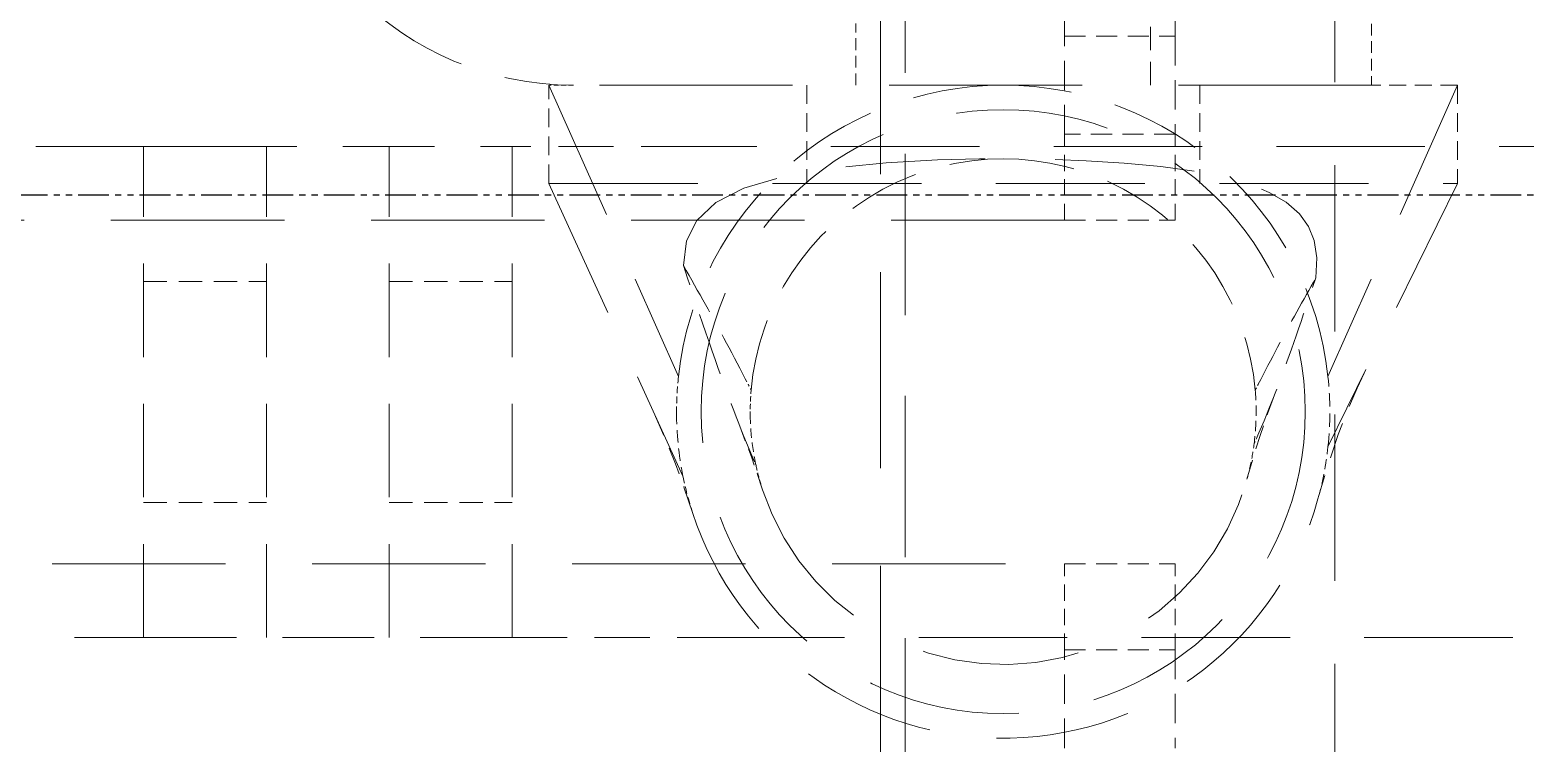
# Model space of a CAD drawing. Header units: millimetres. Extents: x -116965 to 323937, y 291661 to 566926.
# Drawn here: x -24963.4 to -24902.6, y 326478.2 to 326507.2 of the extents above; entities that cross this region are included whole.
import ezdxf

# ---------------------------------------------------------------- set-up
doc = ezdxf.new("R2010")
doc.units = ezdxf.units.MM
doc.linetypes.add('DASHED', pattern=[0.75, 0.5, -0.25])
doc.linetypes.add('PHANTOM', pattern=[2.5, 1.25, -0.25, 0.25, -0.25, 0.25, -0.25])
doc.layers.add('DEFAULT_3', color=7, linetype='PHANTOM')
doc.layers.add('Hidden Edges(Schneider)', color=7, linetype='DASHED', lineweight=18)

msp = doc.modelspace()

# ---------------------------------------------------------------- linework, layer by layer
at = {"layer": 'DEFAULT_3', "color": 3, "linetype": 'PHANTOM'}
msp.add_line((-24605.227101, 326500.485785), (-25775.997838, 326500.485785), dxfattribs=at)
at = {"layer": 'Hidden Edges(Schneider)', "ltscale": 13.152804}
msp.add_line((-24927.814573, 326406.814718), (-24927.814573, 326542.814718), dxfattribs=at)
at = {"layer": 'Hidden Edges(Schneider)', "ltscale": 13.539652}
msp.add_line((-24910.316273, 326464.464712), (-24910.316273, 326520.464712), dxfattribs=at)
at = {"layer": 'Hidden Edges(Schneider)', "ltscale": 1.332543}
for p, q in [((-24921.316273, 326506.964712), (-24921.316273, 326510.464712)), ((-24916.816273, 326506.964712), (-24916.816273, 326510.464712)), ((-24921.316273, 326499.464712), (-24921.316273, 326502.964712)), ((-24916.816273, 326499.464712), (-24916.816273, 326502.964712)), ((-24921.316273, 326481.964712), (-24921.316273, 326485.464712)), ((-24916.816273, 326481.964712), (-24916.816273, 326485.464712))]:
    msp.add_line(p, q, dxfattribs=at)
at = {"layer": 'Hidden Edges(Schneider)', "ltscale": 1.903676}
for p, q in [((-24917.816273, 326504.964712), (-24917.816273, 326509.964712)), ((-24958.816273, 326496.964712), (-24953.816273, 326496.964712)), ((-24948.816273, 326496.964712), (-24943.816273, 326496.964712)), ((-24958.816273, 326487.964712), (-24953.816273, 326487.964712)), ((-24948.816273, 326487.964712), (-24943.816273, 326487.964712))]:
    msp.add_line(p, q, dxfattribs=at)
at = {"layer": 'Hidden Edges(Schneider)', "ltscale": 15.957447}
msp.add_line((-24928.814573, 326509.314718), (-24928.814573, 326476.314718), dxfattribs=at)
at = {"layer": 'Hidden Edges(Schneider)', "ltscale": 0.953527}
msp.add_line((-24929.816273, 326504.964712), (-24929.816273, 326507.469279), dxfattribs=at)
at = {"layer": 'Hidden Edges(Schneider)', "ltscale": 0.951788}
msp.add_line((-24908.816273, 326507.464712), (-24908.816273, 326504.964712), dxfattribs=at)
at = {"layer": 'Hidden Edges(Schneider)', "ltscale": 2.392255}
for p, q in [((-24921.316273, 326502.964712), (-24921.316273, 326506.964712)), ((-24916.816273, 326506.964712), (-24916.816273, 326502.964712)), ((-24921.316273, 326477.964712), (-24921.316273, 326481.964712)), ((-24916.816273, 326481.964712), (-24916.816273, 326477.964712))]:
    msp.add_line(p, q, dxfattribs=at)
at = {"layer": 'Hidden Edges(Schneider)', "ltscale": 1.713298}
for p, q in [((-24921.316273, 326506.964712), (-24916.816273, 326506.964712)), ((-24916.816273, 326502.964712), (-24921.316273, 326502.964712)), ((-24921.316273, 326499.464712), (-24916.816273, 326499.464712)), ((-24921.316273, 326485.464712), (-24916.816273, 326485.464712)), ((-24921.316273, 326481.964712), (-24916.816273, 326481.964712))]:
    msp.add_line(p, q, dxfattribs=at)
at = {"layer": 'Hidden Edges(Schneider)', "ltscale": 11.532206}
for p, q in [((-24942.316273, 326504.964713), (-24937.039227, 326493.094221)), ((-24905.316273, 326504.964713), (-24910.593319, 326493.094221))]:
    msp.add_line(p, q, dxfattribs=at)
at = {"layer": 'Hidden Edges(Schneider)', "ltscale": 0.400046}
msp.add_line((-24941.316273, 326504.964712), (-24942.316273, 326504.964712), dxfattribs=at)
at = {"layer": 'Hidden Edges(Schneider)', "ltscale": 1.52292}
for p, q in [((-24942.316273, 326500.964712), (-24942.316273, 326504.964712)), ((-24931.816273, 326504.964712), (-24931.816273, 326500.964712)), ((-24915.816273, 326504.964712), (-24915.816273, 326500.964712)), ((-24905.316273, 326504.964712), (-24905.316273, 326500.964712))]:
    msp.add_line(p, q, dxfattribs=at)
at = {"layer": 'Hidden Edges(Schneider)', "ltscale": 15.715668}
msp.add_line((-24908.816273, 326504.964712), (-24941.316273, 326504.964712), dxfattribs=at)
at = {"layer": 'Hidden Edges(Schneider)', "ltscale": 1.390973}
msp.add_line((-24905.316273, 326504.964712), (-24908.816273, 326504.964712), dxfattribs=at)
at = {"layer": 'Hidden Edges(Schneider)', "ltscale": 13.781431}
for p, q in [((-24956.316273, 326502.464712), (-25013.316273, 326502.464712)), ((-25013.316273, 326482.464712), (-24956.316273, 326482.464712))]:
    msp.add_line(p, q, dxfattribs=at)
at = {"layer": 'Hidden Edges(Schneider)', "ltscale": 7.615002}
for p, q in [((-24958.816273, 326482.464712), (-24958.816273, 326502.464712)), ((-24953.816273, 326482.464712), (-24953.816273, 326502.464712)), ((-24948.816273, 326482.464712), (-24948.816273, 326502.464712)), ((-24943.816273, 326482.464712), (-24943.816273, 326502.464712))]:
    msp.add_line(p, q, dxfattribs=at)
at = {"layer": 'Hidden Edges(Schneider)', "ltscale": 7.476009}
for p, q in [((-24956.316273, 326502.464712), (-24943.816273, 326502.464712)), ((-24943.816273, 326482.464712), (-24956.316273, 326482.464712))]:
    msp.add_line(p, q, dxfattribs=at)
at = {"layer": 'Hidden Edges(Schneider)', "ltscale": 4.485566}
for p, q in [((-24936.316273, 326502.464712), (-24943.816273, 326502.464712)), ((-24943.816273, 326482.464712), (-24936.316273, 326482.464712))]:
    msp.add_line(p, q, dxfattribs=at)
at = {"layer": 'Hidden Edges(Schneider)', "ltscale": 12.088975}
for p, q in [((-24861.316273, 326502.464712), (-24936.316273, 326502.464712)), ((-24936.316273, 326482.464712), (-24861.316273, 326482.464712))]:
    msp.add_line(p, q, dxfattribs=at)
at = {"layer": 'Hidden Edges(Schneider)', "ltscale": 12.135808}
msp.add_line((-24942.316273, 326500.964712), (-24905.316273, 326500.964712), dxfattribs=at)
at = {"layer": 'Hidden Edges(Schneider)', "ltscale": 11.565863}
msp.add_line((-24942.316273, 326500.964712), (-24936.854301, 326489.037963), dxfattribs=at)
at = {"layer": 'Hidden Edges(Schneider)', "ltscale": 11.26775}
msp.add_line((-24905.316273, 326500.964712), (-24910.593319, 326490.235204), dxfattribs=at)
at = {"layer": 'Hidden Edges(Schneider)', "ltscale": 14.119594}
for p, q in [((-24921.316273, 326499.464712), (-24994.314573, 326499.464712)), ((-24994.314573, 326485.464712), (-24921.316273, 326485.464712))]:
    msp.add_line(p, q, dxfattribs=at)
at = {"layer": 'Hidden Edges(Schneider)', "ltscale": 0.109035}
msp.add_line((-24933.878862, 326489.466013), (-24933.945906, 326489.623913), dxfattribs=at)
at = {"layer": 'Hidden Edges(Schneider)', "ltscale": 11.377516, "flags": 128}
msp.add_lwpolyline([(-24936.839772, 326497.620594), (-24936.707435, 326498.622101), (-24936.295781, 326499.447), (-24935.515124, 326500.181093), (-24934.373498, 326500.764837), (-24932.801085, 326501.231537), (-24930.769492, 326501.583363), (-24928.57587, 326501.80179), (-24926.496323, 326501.915494), (-24924.787661, 326501.958409), (-24923.427188, 326501.963538), (-24921.963959, 326501.941205), (-24920.433974, 326501.885035), (-24918.891894, 326501.788413), (-24917.392377, 326501.64473), (-24915.992069, 326501.447751), (-24914.792353, 326501.205493), (-24913.806554, 326500.924485), (-24912.984117, 326500.594327), (-24912.289457, 326500.191229), (-24911.752792, 326499.719914), (-24911.387928, 326499.207429), (-24911.15863, 326498.634094), (-24911.050591, 326497.936991), (-24911.084076, 326497.115706)], dxfattribs=at)
at = {"layer": 'Hidden Edges(Schneider)', "ltscale": 5.826575, "flags": 128}
msp.add_lwpolyline([(-24934.078499, 326492.546036), (-24934.004347, 326493.179016), (-24933.891402, 326493.805208), (-24933.740117, 326494.422839), (-24933.550948, 326495.030136), (-24933.32435, 326495.625327), (-24933.060836, 326496.206524), (-24932.761903, 326496.77017), (-24932.428771, 326497.314037), (-24932.062415, 326497.836515), (-24931.664948, 326498.334665), (-24931.23823, 326498.806454), (-24930.783601, 326499.250636), (-24930.3024, 326499.665968), (-24929.795968, 326500.051203), (-24929.265643, 326500.405099), (-24928.714005, 326500.725741), (-24928.144216, 326501.011313), (-24927.557951, 326501.261059), (-24926.956878, 326501.474228), (-24926.342961, 326501.649994), (-24925.719908, 326501.787271), (-24925.089894, 326501.885667), (-24924.454725, 326501.944907), (-24923.816273, 326501.964712)], dxfattribs=at)
at = {"layer": 'Hidden Edges(Schneider)', "ltscale": 5.827381, "flags": 128}
msp.add_lwpolyline([(-24923.816273, 326501.964712), (-24923.177732, 326501.944901), (-24922.542477, 326501.885645), (-24921.912377, 326501.787223), (-24921.289243, 326501.649908), (-24920.675248, 326501.474094), (-24920.074102, 326501.260866), (-24919.48777, 326501.011053), (-24918.91792, 326500.725405), (-24918.366228, 326500.404679), (-24917.835861, 326500.050692), (-24917.329394, 326499.665359), (-24916.848168, 326499.249923), (-24916.393523, 326498.80563), (-24915.966799, 326498.333726), (-24915.569338, 326497.835455), (-24915.203, 326497.312857), (-24914.869899, 326496.768868), (-24914.571009, 326496.205097), (-24914.307552, 326495.62378), (-24914.081024, 326495.028472), (-24913.891935, 326494.421059), (-24913.740742, 326493.803315), (-24913.627901, 326493.177013), (-24913.553867, 326492.543926)], dxfattribs=at)
at = {"layer": 'Hidden Edges(Schneider)', "ltscale": 4.323126, "flags": 128}
msp.add_lwpolyline([(-24936.839772, 326497.620594), (-24936.723234, 326497.416845), (-24936.608178, 326497.214951), (-24936.494503, 326497.014725), (-24936.382078, 326496.815932), (-24936.270777, 326496.61834), (-24936.160472, 326496.421719), (-24936.051038, 326496.225842), (-24935.94235, 326496.03048), (-24935.834282, 326495.835409), (-24935.72671, 326495.640401), (-24935.619511, 326495.44523), (-24935.512561, 326495.249667), (-24935.405737, 326495.053485), (-24935.298913, 326494.856454), (-24935.191968, 326494.658343), (-24935.084779, 326494.458918), (-24934.97722, 326494.257945), (-24934.869167, 326494.055187), (-24934.7605, 326493.850406), (-24934.651093, 326493.643362), (-24934.540821, 326493.43381), (-24934.429562, 326493.221508), (-24934.317189, 326493.006207), (-24934.203585, 326492.787665)], dxfattribs=at)
at = {"layer": 'Hidden Edges(Schneider)', "ltscale": 5.120606, "flags": 128}
msp.add_lwpolyline([(-24933.945906, 326489.623913), (-24934.053547, 326489.879577), (-24934.160665, 326490.1368), (-24934.267373, 326490.396027), (-24934.373781, 326490.657707), (-24934.479569, 326490.921214), (-24934.583808, 326491.184319), (-24934.687029, 326491.448374), (-24934.789843, 326491.714972), (-24934.892851, 326491.985706), (-24934.996644, 326492.262169), (-24935.101803, 326492.545951), (-24935.208901, 326492.838646), (-24935.318501, 326493.141852), (-24935.431155, 326493.457178), (-24935.547412, 326493.786241), (-24935.667811, 326494.130668), (-24935.792886, 326494.492093), (-24935.923167, 326494.872152), (-24936.059187, 326495.272486), (-24936.201479, 326495.694726), (-24936.350588, 326496.140501), (-24936.507073, 326496.611422), (-24936.671475, 326497.108967), (-24936.839772, 326497.620594)], dxfattribs=at)
at = {"layer": 'Hidden Edges(Schneider)', "ltscale": 4.387158, "flags": 128}
msp.add_lwpolyline([(-24913.515371, 326490.551101), (-24913.405439, 326490.804611), (-24913.299284, 326491.05284), (-24913.196497, 326491.296639), (-24913.096671, 326491.536903), (-24912.999402, 326491.774547), (-24912.904292, 326492.010495), (-24912.810952, 326492.245682), (-24912.718998, 326492.48104), (-24912.628044, 326492.717495), (-24912.537711, 326492.955958), (-24912.44762, 326493.197323), (-24912.357387, 326493.442467), (-24912.26663, 326493.692257), (-24912.174965, 326493.947558), (-24912.082005, 326494.209237), (-24911.98737, 326494.478174), (-24911.890672, 326494.755259), (-24911.791527, 326495.041394), (-24911.689552, 326495.33749), (-24911.584353, 326495.644475), (-24911.472268, 326495.972875), (-24911.350946, 326496.329434), (-24911.221267, 326496.711332), (-24911.084076, 326497.115706)], dxfattribs=at)
at = {"layer": 'Hidden Edges(Schneider)', "ltscale": 3.845258, "flags": 128}
msp.add_lwpolyline([(-24913.428961, 326492.787665), (-24913.330627, 326492.978678), (-24913.232503, 326493.168496), (-24913.134553, 326493.35718), (-24913.036743, 326493.544789), (-24912.939034, 326493.731384), (-24912.841394, 326493.917022), (-24912.743784, 326494.101764), (-24912.64617, 326494.285669), (-24912.54852, 326494.468795), (-24912.450796, 326494.651202), (-24912.352965, 326494.832951), (-24912.254991, 326495.014102), (-24912.15684, 326495.194717), (-24912.058481, 326495.374858), (-24911.959874, 326495.55459), (-24911.861395, 326495.733246), (-24911.763403, 326495.910188), (-24911.665816, 326496.085597), (-24911.568547, 326496.259647), (-24911.471516, 326496.432517), (-24911.374637, 326496.604382), (-24911.277827, 326496.775418), (-24911.181, 326496.945801), (-24911.084076, 326497.115706)], dxfattribs=at)
at = {"layer": 'Hidden Edges(Schneider)', "ltscale": 2.979741, "flags": 128}
msp.add_lwpolyline([(-24909.116039, 326493.238871), (-24909.406379, 326492.624485), (-24909.678642, 326492.000916), (-24910.173692, 326490.729567), (-24910.610697, 326489.431503), (-24910.999167, 326488.113405)], dxfattribs=at)
at = {"layer": 'Hidden Edges(Schneider)', "ltscale": 0.203533, "flags": 128}
msp.add_lwpolyline([(-24934.203585, 326492.787665), (-24934.198373, 326492.777619), (-24934.193161, 326492.76757), (-24934.18795, 326492.75752), (-24934.182739, 326492.747468), (-24934.177527, 326492.737414), (-24934.172315, 326492.727359), (-24934.167103, 326492.717301), (-24934.161892, 326492.707242), (-24934.15668, 326492.69718), (-24934.151468, 326492.687117), (-24934.146256, 326492.677052), (-24934.141044, 326492.666985), (-24934.135832, 326492.656916), (-24934.130621, 326492.646845), (-24934.125408, 326492.636773), (-24934.120196, 326492.626698), (-24934.114984, 326492.616622), (-24934.109772, 326492.606544), (-24934.104559, 326492.596464), (-24934.099347, 326492.586382), (-24934.094135, 326492.576298), (-24934.088922, 326492.566213), (-24934.083711, 326492.556125), (-24934.078499, 326492.546036)], dxfattribs=at)
at = {"layer": 'Hidden Edges(Schneider)', "ltscale": 0.416004, "flags": 128}
msp.add_lwpolyline([(-24934.114205, 326491.458336), (-24934.115014, 326491.503654), (-24934.115623, 326491.548976), (-24934.116032, 326491.594303), (-24934.116243, 326491.639634), (-24934.116253, 326491.684968), (-24934.116064, 326491.730304), (-24934.115675, 326491.775642), (-24934.115088, 326491.820982), (-24934.1143, 326491.866322), (-24934.113313, 326491.911662), (-24934.112125, 326491.957), (-24934.110738, 326492.002338), (-24934.109151, 326492.047673), (-24934.107364, 326492.093006), (-24934.105378, 326492.138335), (-24934.103192, 326492.18366), (-24934.100805, 326492.228981), (-24934.098218, 326492.274296), (-24934.095432, 326492.319605), (-24934.092446, 326492.364907), (-24934.089259, 326492.410202), (-24934.085872, 326492.455489), (-24934.082285, 326492.500767), (-24934.078499, 326492.546036)], dxfattribs=at)
at = {"layer": 'Hidden Edges(Schneider)', "ltscale": 0.835879, "flags": 128}
msp.add_lwpolyline([(-24913.553867, 326492.543926), (-24913.546507, 326492.45332), (-24913.539946, 326492.362636), (-24913.534184, 326492.271881), (-24913.529223, 326492.181059), (-24913.525064, 326492.090175), (-24913.521707, 326491.999235), (-24913.519152, 326491.908245), (-24913.517401, 326491.817209), (-24913.516456, 326491.726133), (-24913.516315, 326491.635022), (-24913.516981, 326491.543881), (-24913.518455, 326491.452716), (-24913.520735, 326491.361533), (-24913.523825, 326491.270336), (-24913.527726, 326491.17913), (-24913.532436, 326491.087922), (-24913.537957, 326490.996715), (-24913.544291, 326490.905517), (-24913.551435, 326490.814352), (-24913.559388, 326490.723274), (-24913.568146, 326490.632289), (-24913.57771, 326490.541402), (-24913.588078, 326490.450618), (-24913.599249, 326490.359942)], dxfattribs=at)
at = {"layer": 'Hidden Edges(Schneider)', "ltscale": 0.203877, "flags": 128}
msp.add_lwpolyline([(-24913.553867, 326492.543926), (-24913.548661, 326492.554109), (-24913.543455, 326492.56429), (-24913.538249, 326492.574469), (-24913.533043, 326492.584645), (-24913.527838, 326492.594819), (-24913.522633, 326492.60499), (-24913.517427, 326492.615159), (-24913.512222, 326492.625326), (-24913.507018, 326492.63549), (-24913.501813, 326492.645652), (-24913.496608, 326492.655811), (-24913.491404, 326492.665969), (-24913.486199, 326492.676123), (-24913.480996, 326492.686275), (-24913.475791, 326492.696425), (-24913.470587, 326492.706573), (-24913.465384, 326492.716718), (-24913.46018, 326492.72686), (-24913.454977, 326492.737), (-24913.449773, 326492.747138), (-24913.44457, 326492.757274), (-24913.439366, 326492.767406), (-24913.434164, 326492.777537), (-24913.428961, 326492.787665)], dxfattribs=at)
at = {"layer": 'Hidden Edges(Schneider)', "ltscale": 1.943634, "flags": 128}
msp.add_lwpolyline([(-24912.729874, 326492.453008), (-24913.055352, 326491.576942), (-24913.355629, 326490.694514), (-24913.633121, 326489.806694), (-24913.890243, 326488.914452)], dxfattribs=at)
at = {"layer": 'Hidden Edges(Schneider)', "ltscale": 2.226854, "flags": 128}
msp.add_lwpolyline([(-24936.467038, 326487.560065), (-24936.802549, 326488.555417), (-24937.162461, 326489.540447), (-24937.550003, 326490.512951), (-24937.968409, 326491.470725)], dxfattribs=at)
at = {"layer": 'Hidden Edges(Schneider)', "ltscale": 0.767413, "flags": 128}
msp.add_lwpolyline([(-24933.878862, 326489.466013), (-24933.89644, 326489.548054), (-24933.913341, 326489.63021), (-24933.929571, 326489.712477), (-24933.945124, 326489.794851), (-24933.960002, 326489.877327), (-24933.974207, 326489.959902), (-24933.987735, 326490.042571), (-24934.000589, 326490.12533), (-24934.012767, 326490.208175), (-24934.024269, 326490.291101), (-24934.035096, 326490.374106), (-24934.045245, 326490.457183), (-24934.054719, 326490.54033), (-24934.063514, 326490.623542), (-24934.071635, 326490.706816), (-24934.079076, 326490.790146), (-24934.085841, 326490.873528), (-24934.091928, 326490.95696), (-24934.097337, 326491.040436), (-24934.102068, 326491.123952), (-24934.106121, 326491.207504), (-24934.109494, 326491.291088), (-24934.11219, 326491.3747), (-24934.114205, 326491.458336)], dxfattribs=at)
at = {"layer": 'Hidden Edges(Schneider)', "ltscale": 1.408365, "flags": 128}
msp.add_lwpolyline([(-24933.613482, 326488.485925), (-24934.054877, 326489.78309), (-24934.538409, 326491.069298)], dxfattribs=at)
at = {"layer": 'Hidden Edges(Schneider)', "ltscale": 0.572945, "flags": 128}
msp.add_lwpolyline([(-24913.890243, 326488.914452), (-24913.874014, 326488.973713), (-24913.858139, 326489.033065), (-24913.84262, 326489.092506), (-24913.827456, 326489.152037), (-24913.812648, 326489.211654), (-24913.798196, 326489.271359), (-24913.784101, 326489.33115), (-24913.770361, 326489.391026), (-24913.756978, 326489.450987), (-24913.743951, 326489.511032), (-24913.731283, 326489.57116), (-24913.718971, 326489.63137), (-24913.707016, 326489.691661), (-24913.69542, 326489.752033), (-24913.684183, 326489.812484), (-24913.673304, 326489.873013), (-24913.662785, 326489.93362), (-24913.652625, 326489.994303), (-24913.642826, 326490.055061), (-24913.633387, 326490.115893), (-24913.62431, 326490.176799), (-24913.615594, 326490.237776), (-24913.607241, 326490.298824), (-24913.599249, 326490.359942)], dxfattribs=at)
at = {"layer": 'Hidden Edges(Schneider)', "ltscale": 0.141064, "flags": 128}
msp.add_lwpolyline([(-24913.599249, 326490.359942), (-24913.595744, 326490.367891), (-24913.59224, 326490.375841), (-24913.588738, 326490.383793), (-24913.585236, 326490.391747), (-24913.581735, 326490.399701), (-24913.578235, 326490.407658), (-24913.574735, 326490.415615), (-24913.571236, 326490.423574), (-24913.567737, 326490.431534), (-24913.564241, 326490.439496), (-24913.560744, 326490.447459), (-24913.557249, 326490.455424), (-24913.553754, 326490.463389), (-24913.55026, 326490.471356), (-24913.546767, 326490.479325), (-24913.543275, 326490.487294), (-24913.539784, 326490.495265), (-24913.536294, 326490.503238), (-24913.532805, 326490.511211), (-24913.529316, 326490.519186), (-24913.525829, 326490.527162), (-24913.522342, 326490.53514), (-24913.518856, 326490.543119), (-24913.515371, 326490.551101)], dxfattribs=at)
at = {"layer": 'Hidden Edges(Schneider)', "ltscale": 0.39526, "flags": 128}
msp.add_lwpolyline([(-24933.878862, 326489.466013), (-24933.869729, 326489.424618), (-24933.860427, 326489.383269), (-24933.850956, 326489.341967), (-24933.841316, 326489.300712), (-24933.83151, 326489.259505), (-24933.821536, 326489.218346), (-24933.811394, 326489.177234), (-24933.801085, 326489.136171), (-24933.790609, 326489.095156), (-24933.779966, 326489.05419), (-24933.769155, 326489.013273), (-24933.758179, 326488.972406), (-24933.747035, 326488.931588), (-24933.735724, 326488.89082), (-24933.724248, 326488.850102), (-24933.712605, 326488.809434), (-24933.700795, 326488.768816), (-24933.68882, 326488.72825), (-24933.676678, 326488.687734), (-24933.664371, 326488.647269), (-24933.651898, 326488.606855), (-24933.639258, 326488.566493), (-24933.626453, 326488.526183), (-24933.613482, 326488.485925)], dxfattribs=at)
at = {"layer": 'Hidden Edges(Schneider)', "ltscale": 12.829666, "flags": 128}
msp.add_lwpolyline([(-24933.613482, 326488.485925), (-24933.225516, 326487.474707), (-24932.732123, 326486.507426), (-24932.137249, 326485.594181), (-24931.447946, 326484.747519), (-24930.668375, 326483.974543), (-24929.81037, 326483.288509), (-24928.883575, 326482.697413), (-24927.895843, 326482.207065), (-24926.859, 326481.824397), (-24925.789325, 326481.555456), (-24924.69651, 326481.402393), (-24923.590406, 326481.367189), (-24922.488581, 326481.450642), (-24921.404029, 326481.651168), (-24920.346286, 326481.966816), (-24919.326938, 326482.394552), (-24918.362954, 326482.926788), (-24917.463074, 326483.557501), (-24916.635136, 326484.28086), (-24915.891098, 326485.085837), (-24915.240554, 326485.95971), (-24914.686614, 326486.896135), (-24914.234329, 326487.886305), (-24913.890243, 326488.914452)], dxfattribs=at)
at = {"layer": 'Hidden Edges(Schneider)', "ltscale": 12.456992}
msp.add_circle((-24923.816273, 326491.664712), 12.3, dxfattribs=at)
at = {"layer": 'Hidden Edges(Schneider)', "ltscale": 7.476009}
msp.add_arc((-24941.316273, 326517.464712), 12.5, 180, 270, dxfattribs=at)
at = {"layer": 'Hidden Edges(Schneider)', "ltscale": 7.409134}
for start, end in [(90, 173.82982491), (6.17017509, 90)]:
    msp.add_arc((-24923.816273, 326491.664712), 13.3, start, end, dxfattribs=at)
at = {"layer": 'Hidden Edges(Schneider)', "ltscale": 0.545246}
msp.add_arc((-24923.816273, 326491.664712), 13.3, 173.82982491, 180, dxfattribs=at)
at = {"layer": 'Hidden Edges(Schneider)', "ltscale": 1.090592}
msp.add_arc((-24923.816273, 326491.664712), 13.3, 353.82982491, 6.17017509, dxfattribs=at)
at = {"layer": 'Hidden Edges(Schneider)', "ltscale": 1.006667}
msp.add_arc((-24923.816273, 326491.664712), 13.3, 180, 191.39080051, dxfattribs=at)
at = {"layer": 'Hidden Edges(Schneider)', "ltscale": 0.823339}
msp.add_arc((-24923.816273, 326491.664712), 13.3, 344.51324522, 353.82982491, dxfattribs=at)
at = {"layer": 'Hidden Edges(Schneider)', "ltscale": 0.581936}
msp.add_arc((-24923.816273, 326491.664712), 13.3, 191.39080051, 197.97609297, dxfattribs=at)
at = {"layer": 'Hidden Edges(Schneider)', "ltscale": 10.965665}
msp.add_arc((-24923.816273, 326491.664712), 13.3, 197.97609297, 344.51324522, dxfattribs=at)

doc.saveas('drawing.dxf')
